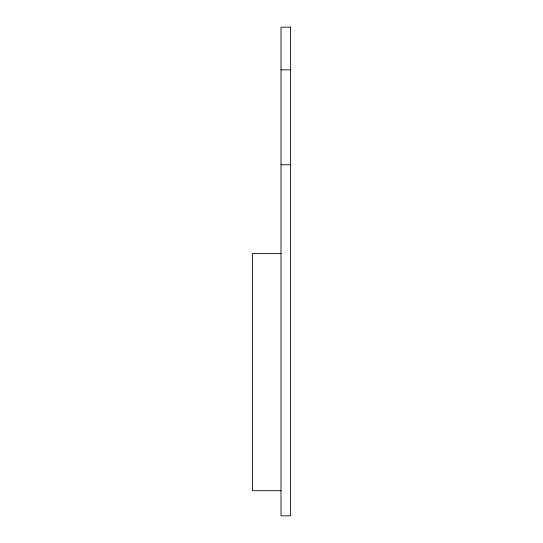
<?xml version="1.0" encoding="UTF-8"?>
<svg xmlns="http://www.w3.org/2000/svg" width="543" height="543" viewBox="0 0 543 543"><rect width="100%" height="100%" fill="white"/><g stroke="black" fill="none" stroke-linecap="round" stroke-linejoin="round"><path stroke-width="0.81" d="M280.989 69.85L290.478 69.85M280.989 164.746L290.478 164.746M280.989 253.472L252.522 253.472L252.522 490.702L280.989 490.702M290.478 27.15L280.989 27.15L280.989 515.85L290.478 515.85L290.478 27.15"/></g></svg>
